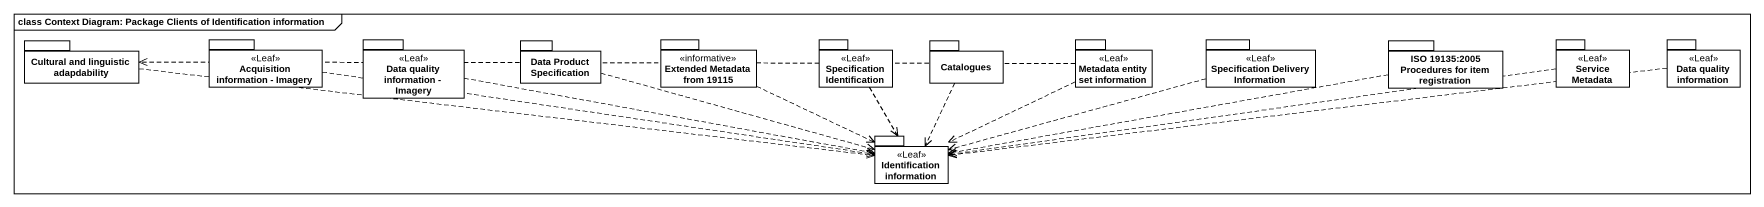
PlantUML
@startuml
mainframe class Context Diagram: Package Clients of Identification information
package "Cultural and linguistic adapdability" as Cultural_and_linguistic {
}
package "Acquisition information - Imagery" as Acquisition_information <<Leaf>> {
}
package "Data quality information - Imagery" as Data_quality_information <<Leaf>> {
}
package "Data Product Specification" as Data_Product_Specification {
}
package "Extended Metadata from 19115" as Extended_Metadata_from_19115 <<informative>> {
}
package "Specification Identification" as Specification_Identification <<Leaf>> {
}
package Catalogues {
}
package "Metadata entity set information" as Metadata_entity_set <<Leaf>> {
}
package "Specification Delivery Information" as Specification_Delivery <<Leaf>> {
}
package "ISO 19135:2005 Procedures for item registration" as ISO_19135_2005_Procedures {
}
package "Service Metadata" as Service_Metadata <<Leaf>> {
}
package "Data quality information" as Data_quality_information_2 <<Leaf>> {
}
package "Identification information" as Identification_information <<Leaf>> {
}
Cultural_and_linguistic .right.> Identification_information
Acquisition_information .right.> Identification_information
Data_quality_information .right.> Identification_information
Data_Product_Specification .right.> Identification_information
Extended_Metadata_from_19115 .right.> Identification_information
Specification_Identification ..> Identification_information
Catalogues ..> Identification_information
Metadata_entity_set .left.> Cultural_and_linguistic
Metadata_entity_set .left.> Identification_information
Specification_Delivery .left.> Identification_information
ISO_19135_2005_Procedures .left.> Identification_information
Service_Metadata .left.> Identification_information
Data_quality_information_2 .left.> Identification_information
@enduml
